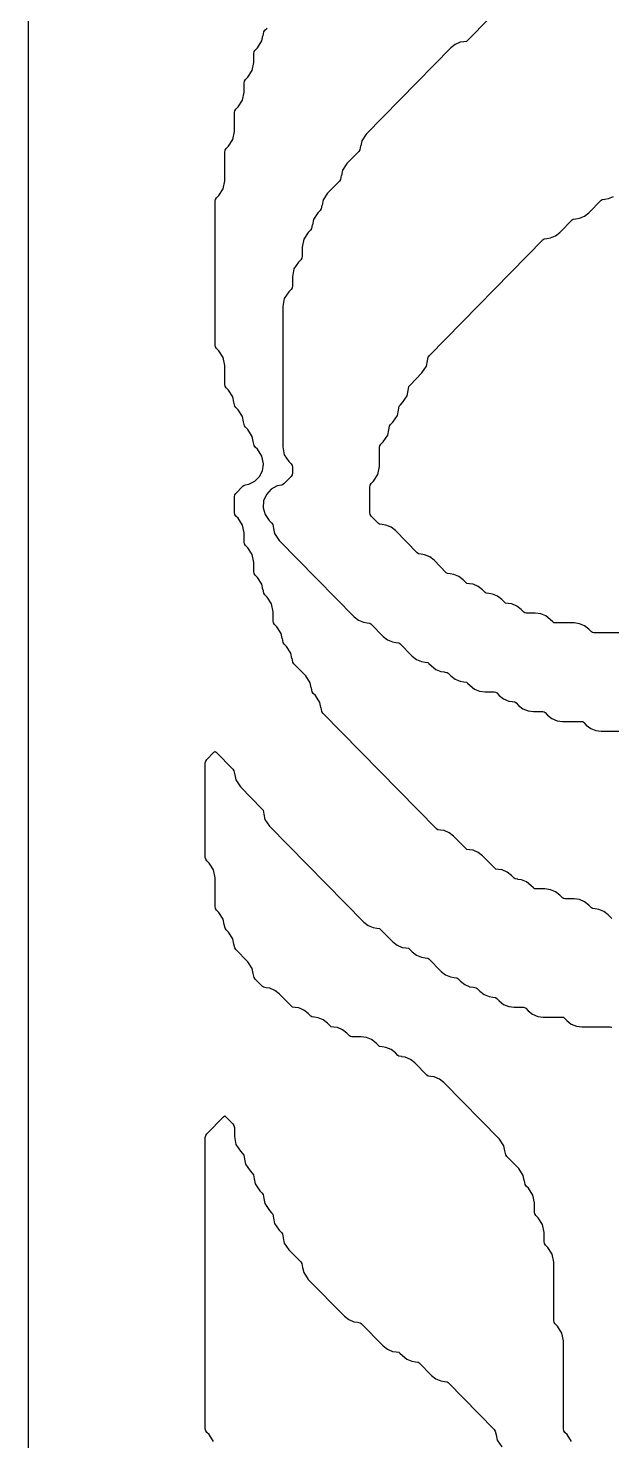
# Model space of a CAD drawing. Header units: millimetres. Extents: x 0 to 63, y 0 to 126.
# Drawn here: x 0 to 13.94, y 37.82 to 71.55 of the extents above; entities that cross this region are included whole.
import ezdxf

# ---------------------------------------------------------------- set-up
doc = ezdxf.new("R2010")
doc.units = ezdxf.units.MM
doc.layers.add('CUT', color=1, linetype='Continuous')

msp = doc.modelspace()

# ---------------------------------------------------------------- linework, layer by layer
at = {"layer": 'CUT'}
msp.add_lwpolyline([(21.134, 126), (13.134, 126), (13.134, 123), (0, 123), (0, 3), (13.134, 3), (13.134, 0), (21.134, 0), (21.134, 3), (42.134, 3), (42.134, 0), (50.134, 0), (50.134, 3), (63.2679, 3), (63.2679, 123), (50.134, 123), (50.134, 126), (42.134, 126), (42.134, 123), (21.134, 123)], close=True, dxfattribs=at)
for points in [[(13.9454, 50.2983), (13.9204, 50.3177), (13.8593, 50.3799), (13.7552, 50.461), (13.6335, 50.512), (13.5469, 50.5235), (13.5471, 50.525), (13.4829, 50.5336), (13.4579, 50.553), (13.3968, 50.6152), (13.2927, 50.6963), (13.171, 50.7473), (13.0402, 50.7647), (12.8205, 50.7647), (12.7891, 50.7689), (12.7641, 50.7883), (12.7031, 50.8505), (12.599, 50.9316), (12.4773, 50.9826), (12.3465, 51), (12.1268, 51), (12.0954, 51.0042), (12.0704, 51.0236), (12.0093, 51.0858), (11.9052, 51.1669), (11.7835, 51.2179), (11.6969, 51.2294), (11.6971, 51.2309), (11.6329, 51.2395), (11.6079, 51.2589), (11.5468, 51.3211), (11.4427, 51.4021), (11.321, 51.4532), (11.2344, 51.4647), (11.2346, 51.4662), (11.1704, 51.4748), (11.1454, 51.4942), (10.8531, 51.7916), (10.749, 51.8727), (10.6273, 51.9238), (10.5407, 51.9353), (10.5409, 51.9368), (10.4767, 51.9454), (10.4517, 51.9648), (10.1594, 52.2622), (10.0553, 52.3433), (9.9336, 52.3944), (9.8469, 52.4059), (9.8471, 52.4074), (9.7829, 52.4159), (9.7579, 52.4354), (7.0403, 55.2006), (7.0151, 55.2389), (6.9968, 55.3318), (6.9934, 55.3311), (6.969, 55.4554), (6.8628, 55.6165), (6.8091, 55.6712), (6.7838, 55.7095), (6.7656, 55.8024), (6.7622, 55.8017), (6.7377, 55.9259), (6.6316, 56.0871), (6.3466, 56.377), (6.3213, 56.4154), (6.3031, 56.5082), (6.2997, 56.5076), (6.2752, 56.6318), (6.1691, 56.793), (6.1154, 56.8476), (6.0901, 56.886), (6.0718, 56.9788), (6.0684, 56.9782), (6.044, 57.1024), (5.9378, 57.2635), (5.8841, 57.3182), (5.8588, 57.3566), (5.85, 57.4016), (5.85, 57.619), (5.8127, 57.8083), (5.7066, 57.9694), (5.6529, 58.0241), (5.6276, 58.0625), (5.6093, 58.1553), (5.6059, 58.1546), (5.5815, 58.2789), (5.4753, 58.44), (5.4216, 58.4947), (5.3963, 58.533), (5.3875, 58.5781), (5.3875, 58.7954), (5.3502, 58.9848), (5.2441, 59.1459), (5.1904, 59.2006), (5.1651, 59.2389), (5.1562, 59.284), (5.1562, 59.5013), (5.119, 59.6906), (5.0128, 59.8518), (4.9591, 59.9064), (4.9339, 59.9448), (4.925, 59.9899), (4.925, 60.3631), (4.9339, 60.4081), (4.9591, 60.4465), (5.1283, 60.6187), (5.1592, 60.6414), (5.193, 60.6525), (5.2732, 60.6652), (5.4126, 60.7363), (5.5232, 60.8469), (5.5943, 60.9863), (5.6187, 61.1408), (5.6187, 61.1484), (5.5815, 61.3377), (5.4753, 61.4988), (5.4216, 61.5535), (5.3963, 61.5919), (5.3781, 61.6847), (5.3747, 61.684), (5.3502, 61.8083), (5.2441, 61.9694), (5.1904, 62.0241), (5.1651, 62.0625), (5.1468, 62.1553), (5.1434, 62.1546), (5.119, 62.2789), (5.0128, 62.44), (4.9591, 62.4947), (4.9339, 62.533), (4.9156, 62.6259), (4.9122, 62.6252), (4.8878, 62.7495), (4.7816, 62.9106), (4.7279, 62.9653), (4.7026, 63.0036), (4.6937, 63.0487), (4.6937, 63.5013), (4.6565, 63.6906), (4.5503, 63.8518), (4.4966, 63.9064), (4.4714, 63.9448), (4.4625, 63.9899), (4.4625, 67.4219), (4.4714, 67.467), (4.4966, 67.5053), (4.5503, 67.56), (4.6565, 67.7211), (4.6937, 67.9105), (4.6937, 68.5984), (4.7026, 68.6434), (4.7279, 68.6818), (4.7816, 68.7365), (4.8878, 68.8976), (4.925, 69.0869), (4.925, 69.5395), (4.9339, 69.5846), (4.9591, 69.623), (5.0128, 69.6776), (5.119, 69.8388), (5.1562, 70.0281), (5.1562, 70.2454), (5.1651, 70.2905), (5.1904, 70.3288), (5.2441, 70.3835), (5.3502, 70.5446), (5.3875, 70.734), (5.3875, 70.9513), (5.3963, 70.9964), (5.4216, 71.0347), (5.4753, 71.0894), (5.5815, 71.2505), (5.6059, 71.3748), (5.6093, 71.3741), (5.6276, 71.467), (5.6529, 71.5053), (5.7066, 71.56)], [(11.0217, 71.7916), (10.4981, 71.2589), (10.4732, 71.2395), (10.4089, 71.2309), (10.4091, 71.2294), (10.3225, 71.2179), (10.2008, 71.1669), (10.0967, 71.0858), (8.0746, 69.0283), (7.9684, 68.8671), (7.944, 68.7429), (7.9406, 68.7435), (7.9223, 68.6507), (7.8971, 68.6123), (7.6121, 68.3224), (7.5059, 68.1612), (7.4815, 68.037), (7.4781, 68.0377), (7.4598, 67.9448), (7.4346, 67.9064), (7.1496, 67.6165), (7.0434, 67.4554), (7.019, 67.3311), (7.0156, 67.3318), (6.9973, 67.2389), (6.9721, 67.2006), (6.9184, 67.1459), (6.8122, 66.9848), (6.7878, 66.8605), (6.7844, 66.8612), (6.7661, 66.7683), (6.7408, 66.73), (6.6871, 66.6753), (6.5809, 66.5142), (6.5437, 66.3248), (6.5437, 66.1075), (6.5348, 66.0625), (6.5096, 66.0241), (6.4559, 65.9694), (6.3497, 65.8083), (6.3125, 65.619), (6.3125, 65.4016), (6.3036, 65.3566), (6.2783, 65.3182), (6.2246, 65.2635), (6.1185, 65.1024), (6.0812, 64.9131), (6.0812, 61.5575), (6.1185, 61.3682), (6.2246, 61.207), (6.2783, 61.1524), (6.3036, 61.114), (6.3125, 61.0689), (6.3125, 60.9311), (6.3036, 60.886), (6.2783, 60.8476), (6.1091, 60.6754), (6.0783, 60.6527), (6.0473, 60.6425), (5.9467, 60.6255), (5.8005, 60.545), (5.6889, 60.4209), (5.6243, 60.267), (5.6141, 60.1004), (5.6592, 59.9398), (5.7546, 59.8029), (5.8158, 59.7406), (5.8411, 59.7023), (5.8594, 59.6094), (5.8628, 59.6101), (5.8872, 59.4858), (5.9934, 59.3247), (7.7842, 57.5025), (7.8883, 57.4214), (8.01, 57.3704), (8.0967, 57.3588), (8.0965, 57.3573), (8.1607, 57.3488), (8.1857, 57.3293), (8.478, 57.0319), (8.5821, 56.9508), (8.7038, 56.8998), (8.7904, 56.8882), (8.7902, 56.8867), (8.8544, 56.8782), (8.8794, 56.8587), (9.1717, 56.5613), (9.2758, 56.4802), (9.3975, 56.4292), (9.4841, 56.4176), (9.4839, 56.4161), (9.5482, 56.4076), (9.5731, 56.3881), (9.6342, 56.326), (9.7383, 56.2449), (9.86, 56.1939), (9.9466, 56.1824), (9.9464, 56.1808), (10.0107, 56.1723), (10.0356, 56.1528), (10.0967, 56.0907), (10.2008, 56.0096), (10.3225, 55.9586), (10.4091, 55.9471), (10.4089, 55.9455), (10.4732, 55.937), (10.4981, 55.9175), (10.5592, 55.8554), (10.6633, 55.7743), (10.785, 55.7233), (10.9158, 55.7059), (11.1355, 55.7059), (11.1669, 55.7017), (11.1919, 55.6823), (11.2529, 55.6201), (11.357, 55.539), (11.4787, 55.488), (11.5654, 55.4765), (11.5652, 55.475), (11.6294, 55.4664), (11.6544, 55.447), (11.7154, 55.3848), (11.8195, 55.3037), (11.9412, 55.2527), (12.072, 55.2353), (12.2917, 55.2353), (12.3231, 55.2311), (12.3481, 55.2117), (12.4092, 55.1495), (12.5133, 55.0684), (12.635, 55.0174), (12.7658, 55), (13.2167, 55), (13.2481, 54.9958), (13.2731, 54.9764), (13.3342, 54.9142), (13.4383, 54.8331), (13.56, 54.7821), (13.6908, 54.7647), (14.373, 54.7647)], [(14.1964, 57.1176), (13.5142, 57.1176), (13.4829, 57.1218), (13.4579, 57.1413), (13.3968, 57.2034), (13.2927, 57.2845), (13.171, 57.3355), (13.0402, 57.3529), (12.5893, 57.3529), (12.5579, 57.3571), (12.5329, 57.3766), (12.4718, 57.4387), (12.3677, 57.5198), (12.246, 57.5708), (12.1152, 57.5882), (11.8955, 57.5882), (11.8641, 57.5924), (11.8392, 57.6119), (11.7781, 57.674), (11.674, 57.7551), (11.5523, 57.8061), (11.4657, 57.8176), (11.4659, 57.8192), (11.4016, 57.8277), (11.3767, 57.8472), (11.3156, 57.9093), (11.2115, 57.9904), (11.0898, 58.0414), (11.0032, 58.0529), (11.0034, 58.0545), (10.9392, 58.063), (10.9142, 58.0825), (10.8531, 58.1446), (10.749, 58.2257), (10.6273, 58.2767), (10.5407, 58.2882), (10.5409, 58.2897), (10.4767, 58.2983), (10.4517, 58.3177), (10.3906, 58.3799), (10.2865, 58.461), (10.1648, 58.512), (10.0782, 58.5235), (10.0784, 58.525), (10.0142, 58.5336), (9.9892, 58.553), (9.6969, 58.8505), (9.5928, 58.9316), (9.4711, 58.9826), (9.3845, 58.9941), (9.3847, 58.9956), (9.3204, 59.0042), (9.2954, 59.0236), (8.7719, 59.5564), (8.6678, 59.6374), (8.5461, 59.6885), (8.4595, 59.7), (8.4597, 59.7015), (8.3954, 59.7101), (8.3705, 59.7295), (8.1966, 59.9064), (8.1713, 59.9448), (8.1624, 59.9899), (8.1624, 60.5984), (8.1713, 60.6434), (8.1966, 60.6818), (8.2503, 60.7365), (8.3565, 60.8976), (8.3937, 61.0869), (8.3937, 61.5395), (8.4026, 61.5846), (8.4278, 61.623), (8.4815, 61.6776), (8.5877, 61.8388), (8.6121, 61.963), (8.6155, 61.9623), (8.6338, 62.0552), (8.6591, 62.0936), (8.7128, 62.1482), (8.8189, 62.3094), (8.8434, 62.4336), (8.8468, 62.4329), (8.865, 62.5258), (8.8903, 62.5641), (8.944, 62.6188), (9.0502, 62.7799), (9.0746, 62.9042), (9.078, 62.9035), (9.0963, 62.9964), (9.1216, 63.0347), (9.4065, 63.3247), (9.5127, 63.4858), (9.5371, 63.6101), (9.5405, 63.6094), (9.5588, 63.7023), (9.5841, 63.7406), (12.3017, 66.5058), (12.3266, 66.5252), (12.3909, 66.5338), (12.3907, 66.5353), (12.4773, 66.5468), (12.599, 66.5979), (12.7031, 66.6789), (12.9954, 66.9764), (13.0204, 66.9958), (13.0846, 67.0044), (13.0844, 67.0059), (13.171, 67.0174), (13.2927, 67.0684), (13.3968, 67.1495), (13.6891, 67.447), (13.7141, 67.4664), (13.7783, 67.475), (13.7781, 67.4765), (13.8648, 67.488), (13.9865, 67.539)], [(12.9814, 37.8083), (12.8752, 37.9694), (12.8215, 38.0241), (12.7962, 38.0625), (12.7874, 38.1075), (12.7874, 40.2072), (12.7501, 40.3965), (12.644, 40.5577), (12.5903, 40.6123), (12.565, 40.6507), (12.5561, 40.6958), (12.5561, 42.0895), (12.5189, 42.2789), (12.4127, 42.44), (12.359, 42.4947), (12.3337, 42.533), (12.3249, 42.5781), (12.3249, 42.7954), (12.2876, 42.9848), (12.1815, 43.1459), (12.1278, 43.2006), (12.1025, 43.2389), (12.0936, 43.284), (12.0936, 43.5013), (12.0564, 43.6906), (11.9502, 43.8518), (11.8965, 43.9064), (11.8712, 43.9448), (11.853, 44.0377), (11.8496, 44.037), (11.8252, 44.1612), (11.719, 44.3224), (11.434, 44.6123), (11.4088, 44.6507), (11.3905, 44.7435), (11.3871, 44.7429), (11.3627, 44.8671), (11.2565, 45.0283), (9.9281, 46.3799), (9.824, 46.461), (9.7023, 46.512), (9.6157, 46.5235), (9.6159, 46.525), (9.5517, 46.5336), (9.5267, 46.553), (9.2344, 46.8505), (9.1303, 46.9316), (9.0086, 46.9826), (8.922, 46.9941), (8.9222, 46.9956), (8.8579, 47.0042), (8.833, 47.0236), (8.7719, 47.0858), (8.6678, 47.1669), (8.5461, 47.2179), (8.4595, 47.2294), (8.4597, 47.2309), (8.3954, 47.2395), (8.3705, 47.2589), (8.3094, 47.3211), (8.2053, 47.4021), (8.0836, 47.4532), (7.9528, 47.4706), (7.7331, 47.4706), (7.7017, 47.4748), (7.6767, 47.4942), (7.6157, 47.5564), (7.5115, 47.6374), (7.3899, 47.6885), (7.3032, 47.7), (7.3034, 47.7015), (7.2392, 47.7101), (7.2142, 47.7295), (7.1532, 47.7916), (7.0491, 47.8727), (6.9274, 47.9238), (6.8407, 47.9353), (6.8409, 47.9368), (6.7767, 47.9454), (6.7517, 47.9648), (6.6907, 48.0269), (6.5866, 48.108), (6.4649, 48.1591), (6.3782, 48.1706), (6.3784, 48.1721), (6.3142, 48.1806), (6.2892, 48.2001), (5.9969, 48.4975), (5.8928, 48.5786), (5.7711, 48.6296), (5.6845, 48.6412), (5.6847, 48.6427), (5.6205, 48.6512), (5.5955, 48.6707), (5.4216, 48.8476), (5.3963, 48.886), (5.3781, 48.9788), (5.3747, 48.9782), (5.3502, 49.1024), (5.2441, 49.2635), (4.9591, 49.5535), (4.9339, 49.5919), (4.9156, 49.6847), (4.9122, 49.684), (4.8878, 49.8083), (4.7816, 49.9694), (4.7279, 50.0241), (4.7026, 50.0625), (4.6843, 50.1553), (4.6809, 50.1546), (4.6565, 50.2789), (4.5503, 50.44), (4.4966, 50.4947), (4.4714, 50.533), (4.4625, 50.5781), (4.4625, 51.266), (4.4253, 51.4554), (4.3191, 51.6165), (4.2654, 51.6712), (4.2401, 51.7095), (4.2312, 51.7546), (4.2312, 54.0101), (4.2401, 54.0552), (4.2654, 54.0936), (4.4346, 54.2657), (4.4625, 54.2863), (4.4904, 54.2657), (4.8909, 53.8583), (4.9161, 53.8199), (4.9344, 53.727), (4.9378, 53.7277), (4.9622, 53.6035), (5.0684, 53.4423), (5.5846, 52.9171), (5.6099, 52.8787), (5.6281, 52.7859), (5.6315, 52.7865), (5.656, 52.6623), (5.7621, 52.5012), (8.0155, 50.2084), (8.1196, 50.1273), (8.2413, 50.0762), (8.3279, 50.0647), (8.3277, 50.0632), (8.3919, 50.0546), (8.4169, 50.0352), (8.7092, 49.7378), (8.8133, 49.6567), (8.935, 49.6056), (9.0216, 49.5941), (9.0214, 49.5926), (9.0857, 49.5841), (9.1107, 49.5646), (9.1717, 49.5025), (9.2758, 49.4214), (9.3975, 49.3704), (9.4841, 49.3588), (9.4839, 49.3573), (9.5482, 49.3488), (9.5731, 49.3293), (9.8655, 49.0319), (9.9696, 48.9508), (10.0913, 48.8998), (10.1779, 48.8882), (10.1777, 48.8867), (10.2419, 48.8782), (10.2669, 48.8587), (10.328, 48.7966), (10.4321, 48.7155), (10.5538, 48.6645), (10.6404, 48.6529), (10.6402, 48.6514), (10.7044, 48.6429), (10.7294, 48.6234), (10.7904, 48.5613), (10.8946, 48.4802), (11.0162, 48.4292), (11.1029, 48.4176), (11.1027, 48.4161), (11.1669, 48.4076), (11.1919, 48.3881), (11.2529, 48.326), (11.357, 48.2449), (11.4787, 48.1939), (11.6095, 48.1765), (11.8293, 48.1765), (11.8606, 48.1723), (11.8856, 48.1528), (11.9467, 48.0907), (12.0508, 48.0096), (12.1725, 47.9586), (12.3033, 47.9412), (12.7542, 47.9412), (12.7856, 47.937), (12.8106, 47.9175), (12.8717, 47.8554), (12.9758, 47.7743), (13.0975, 47.7233), (13.2283, 47.7059), (13.9105, 47.7059), (13.9419, 47.7017)], [(4.4253, 37.8083), (4.3191, 37.9694), (4.2654, 38.0241), (4.2401, 38.0625), (4.2312, 38.1075), (4.2312, 45.0689), (4.2401, 45.114), (4.2654, 45.1524), (4.6659, 45.5599), (4.6937, 45.5804), (4.7216, 45.5599), (4.8909, 45.3877), (4.9161, 45.3493), (4.925, 45.3042), (4.925, 45.0869), (4.9622, 44.8976), (5.0684, 44.7365), (5.1221, 44.6818), (5.1474, 44.6434), (5.1656, 44.5506), (5.169, 44.5512), (5.1935, 44.427), (5.2996, 44.2659), (5.3533, 44.2112), (5.3786, 44.1728), (5.3969, 44.08), (5.4003, 44.0807), (5.4247, 43.9564), (5.5309, 43.7953), (5.5846, 43.7406), (5.6099, 43.7023), (5.6281, 43.6094), (5.6315, 43.6101), (5.656, 43.4858), (5.7621, 43.3247), (5.8158, 43.27), (5.8411, 43.2317), (5.8594, 43.1388), (5.8628, 43.1395), (5.8872, 43.0152), (5.9934, 42.8541), (6.0471, 42.7994), (6.0724, 42.7611), (6.0906, 42.6682), (6.094, 42.6689), (6.1185, 42.5446), (6.2246, 42.3835), (6.5096, 42.0936), (6.5348, 42.0552), (6.5531, 41.9623), (6.5565, 41.963), (6.5809, 41.8388), (6.6871, 41.6776), (7.553, 40.7966), (7.6571, 40.7155), (7.7788, 40.6645), (7.8654, 40.6529), (7.8652, 40.6514), (7.9294, 40.6429), (7.9544, 40.6234), (8.478, 40.0907), (8.5821, 40.0096), (8.7038, 39.9586), (8.7904, 39.9471), (8.7902, 39.9455), (8.8544, 39.937), (8.8794, 39.9175), (8.9405, 39.8554), (9.0446, 39.7743), (9.1663, 39.7233), (9.2529, 39.7118), (9.2527, 39.7103), (9.3169, 39.7017), (9.3419, 39.6823), (9.6342, 39.3848), (9.7383, 39.3037), (9.86, 39.2527), (9.9466, 39.2412), (9.9464, 39.2397), (10.0107, 39.2311), (10.0356, 39.2117), (11.1345, 38.0936), (11.1598, 38.0552), (11.178, 37.9623), (11.1814, 37.963), (11.2059, 37.8388), (11.312, 37.6776)]]:
    msp.add_lwpolyline(points, dxfattribs=at)

doc.saveas('drawing.dxf')
